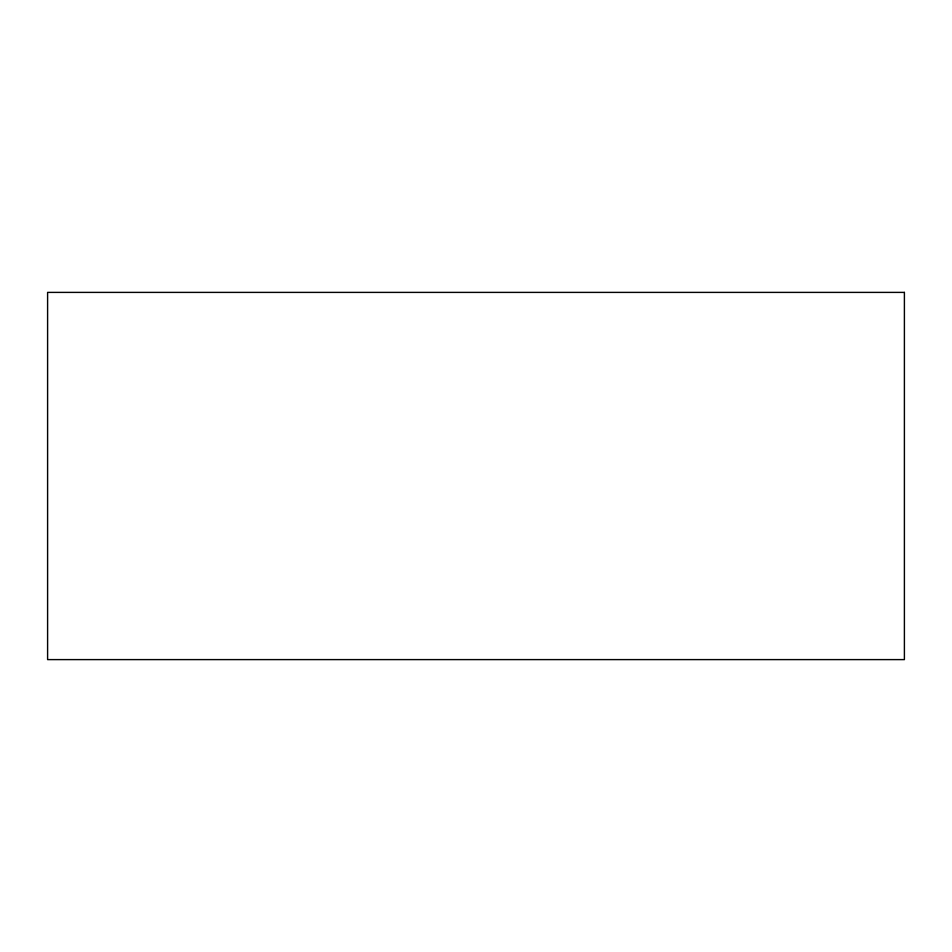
<?xml version="1.0" encoding="UTF-8"?>
<svg xmlns="http://www.w3.org/2000/svg" width="952" height="952" viewBox="0 0 952 952"><rect width="100%" height="100%" fill="white"/><g stroke="black" fill="none" stroke-linecap="round" stroke-linejoin="round"><path stroke-width="1.43" d="M904.4 292.395L47.6 292.395L47.6 659.605L904.4 659.605L904.4 292.395"/></g></svg>
